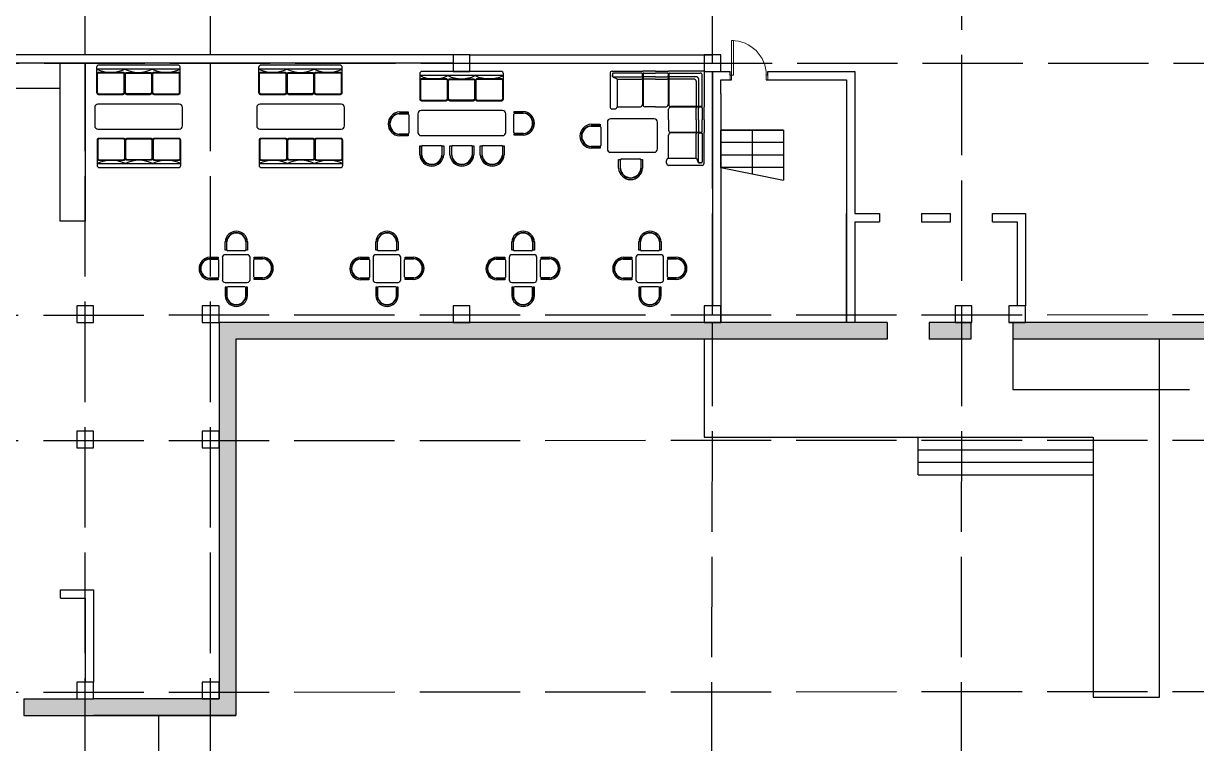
# Model space of a CAD drawing. Header units: millimetres. Extents: x -1544140 to 7445918, y -1294905 to 2019878.
# Drawn here: x 118922 to 146971, y 174240 to 191454 of the extents above; entities that cross this region are included whole.
import ezdxf

# ---------------------------------------------------------------- set-up
doc = ezdxf.new("R2010")
doc.units = ezdxf.units.MM
doc.header["$MEASUREMENT"] = 0
doc.linetypes.add('ACAD_ISO02W100', pattern=[15, 12, -3])
doc.layers.add('JA_Building Outline', color=7, linetype='Continuous', lineweight=5)

msp = doc.modelspace()

# ---------------------------------------------------------------- hatches: boundary and pattern name
at = {"true_color": 0x636466, "transparency": 33554687}
h = msp.add_hatch(color=251, dxfattribs=at)
h.dxf.hatch_style = 1
h.paths.add_polyline_path([(147385.5, 230107.1), (141380.1, 230107.1), (141379.9, 229707.1), (147385.4, 229707.1)])
h.paths.add_polyline_path([(153369.4, 230107.1), (147385.5, 230107.1), (147385.4, 229707.1), (153369.1, 229707.1)])
h.paths.add_polyline_path([(159397.7, 230107.1), (153369.4, 230107.1), (153369.1, 229707.1), (159397.7, 229707.1)])
h.paths.add_polyline_path([(165397.7, 230107.1), (159397.7, 230107.1), (159397.7, 229707.1), (165397.7, 229707.1)])
h.paths.add_polyline_path([(171397.7, 230107.1), (165397.7, 230107.1), (165397.7, 229707.1), (171397.7, 229707.1)])
h.paths.add_polyline_path([(165397.7, 208307.1), (159597.7, 208307.1), (159597.7, 196707.1), (165397.7, 196707.1), (165397.7, 197107.1), (159997.7, 197107.1), (159997.7, 207907.1), (165397.7, 207907.1)])
h.paths.add_polyline_path([(171397.7, 208307.1), (165397.7, 208307.1), (165397.7, 207907.1), (171397.7, 207907.1)])
h.paths.add_polyline_path([(165397.7, 163307.1), (153316, 163307.1), (153315.7, 162907.1), (165397.7, 162907.1)])
h.paths.add_polyline_path([(153197.7, 184307.1), (147369.8, 184307.1), (147369.7, 183907.1), (152797.7, 183907.1), (152797.7, 162907.1), (153315.7, 162907.1), (153316, 163307.1), (153197.7, 163307.1)])
h.paths.add_polyline_path([(147369.8, 184307.1), (142575.3, 184307.1), (142575.3, 183907.1), (147369.7, 183907.1)])
h.paths.add_polyline_path([(165997.7, 190959.2), (165597.7, 190959.2), (165597.7, 163307.1), (165397.7, 163307.1), (165397.7, 162907.1), (165997.7, 162907.1)])
h.paths.add_polyline_path([(165597.7, 191859.2), (165997.7, 191859.2), (165997.7, 197107.1), (165397.7, 197107.1), (165397.7, 196707.1), (165597.7, 196707.1)])
h.paths.add_polyline_path([(180461.7, 229707.1), (180461.7, 230107.1), (171397.7, 230107.1), (171397.7, 229707.1)])
h.paths.add_polyline_path([(181361.7, 230107.1), (181361.7, 229707.1), (183597.7, 229707.1), (183597.7, 208307.1), (171397.7, 208307.1), (171397.7, 207907.1), (183997.7, 207907.1), (183997.7, 230107.1)])
h.paths.add_polyline_path([(131135.5, 266107.1), (131135.5, 265707.1), (135597.7, 265707.1), (135597.8, 229707.1), (141379.9, 229707.1), (141380.1, 230107.1), (135997.8, 230107.1), (135997.7, 266107.1)])
h.paths.add_polyline_path([(130235.5, 265707.1), (130235.5, 266107.1), (113797.7, 266107.1), (113797.7, 229462.1), (114197.7, 229462.4), (114197.7, 265707.1)])
h = msp.add_hatch(color=251, dxfattribs=at)
h.dxf.hatch_style = 1
h.paths.add_polyline_path([(114197.7, 229462.4), (113797.7, 229462.1), (113797.7, 217507.1), (114197.7, 217507.1)])
h.paths.add_polyline_path([(114197.7, 217507.1), (113797.7, 217507.1), (113797.7, 207907.1), (114392.9, 207907.1), (114393, 208307.1), (114197.7, 208307.1)])
h.paths.add_polyline_path([(114392.1, 197107.1), (105397.7, 197107.1), (105397.7, 196707.1), (114392, 196707.1)])
h.paths.add_polyline_path([(96397.7, 197107.1), (90369, 197107.1), (90368.8, 196707.1), (96397.7, 196707.1), (96397.7, 196707.8)])
h.paths.add_polyline_path([(105397.7, 197107.1), (96397.7, 197107.1), (96397.7, 196707.1), (105397.7, 196707.1)])
h.paths.add_polyline_path([(90369, 197107.1), (89797.7, 197107.1), (89797.7, 196507.1), (90197.7, 196507.1), (90197.7, 196707.1), (90368.8, 196707.1)])
h.paths.add_polyline_path([(90197.7, 190502.8), (89797.7, 190502.8), (89797.7, 189890.1), (89797.7, 184472.6), (90197.7, 184472.7)])
h.paths.add_polyline_path([(96397.7, 184307.1), (90363.6, 184307.1), (90363.4, 183907.1), (96397.7, 183907.1)])
h.paths.add_polyline_path([(90363.6, 184307.1), (90197.7, 184307.1), (90197.7, 184472.7), (89797.7, 184472.6), (89797.7, 183907.1), (90363.4, 183907.1)])
h.paths.add_polyline_path([(105397.7, 184307.1), (105197.7, 184307.1), (105197.7, 184307.1), (96397.7, 184307.1), (96397.7, 183907.1), (105197.7, 183907.1), (105397.7, 183907.1)])
h.paths.add_polyline_path([(114197.7, 184307.1), (105597.7, 184307.1), (105397.7, 184307.1), (105397.7, 183907.1), (113797.7, 183907.1), (113797.7, 181481.5), (114197.7, 181481.7)])
h.paths.add_polyline_path([(114197.7, 181481.7), (113797.7, 181481.5), (113797.7, 175463.7), (114197.7, 175463.9)])
h.paths.add_polyline_path([(120397.7, 175307.1), (118929.5, 175307.1), (118929.5, 174907.1), (120397.7, 174907.1)])
h.paths.add_polyline_path([(118029.5, 175307.1), (114390.3, 175307.1), (114390.2, 174907.1), (118029.5, 174907.1)])
h.paths.add_polyline_path([(114197.7, 175463.9), (113797.7, 175463.7), (113797.7, 174907.1), (114390.2, 174907.1), (114390.3, 175307.1), (114197.7, 175307.1)])
h.paths.add_polyline_path([(123997.7, 175470), (123597.7, 175469.8), (123597.7, 175307.1), (123397.7, 175307.1), (123397.7, 174907.1), (123997.7, 174907.1)])
h.paths.add_polyline_path([(123397.7, 175307.1), (120397.7, 175307.1), (120397.7, 174907.1), (123397.7, 174907.1)])
h.paths.add_polyline_path([(123997.7, 181485.3), (123597.7, 181485.1), (123597.7, 175469.8), (123997.7, 175470)])
h.paths.add_polyline_path([(123997.7, 183907.1), (129397.7, 183907.1), (129397.7, 184307.1), (123597.7, 184307.1), (123597.7, 181485.1), (123997.7, 181485.3)])
h.paths.add_polyline_path([(135397.9, 184296.3), (135397.9, 184307.1), (129397.7, 184307.1), (129397.7, 183907.1), (135397.3, 183907.1)])
h.paths.add_polyline_path([(139575.3, 184307.1), (135397.9, 184307.1), (135397.3, 183907.1), (139575.3, 183907.1)])
h.paths.add_polyline_path([(141357.3, 184307.1), (141213.9, 184307.1), (140575.3, 184307.1), (140575.3, 183907.1), (141357.1, 183907.1)])
h.paths.add_polyline_path([(141575.3, 184307.1), (141357.3, 184307.1), (141357.1, 183907.1), (141575.3, 183907.1)])
h.paths.add_polyline_path([(89797.7, 191860.5), (90197.7, 191860.5), (90197.7, 196507.1), (89797.7, 196507.1)])
h.paths.add_polyline_path([(90197.7, 190960.5), (89797.7, 190960.5), (89797.7, 190502.8), (90197.7, 190502.8)])
h.paths.add_polyline_path([(114727, 207907.1), (114727, 208307.1), (114393, 208307.1), (114392.9, 207907.1)])
h.paths.add_polyline_path([(115627, 208307.1), (115627, 207907.1), (119797.7, 207907.1), (119797.7, 197107.1), (114392.1, 197107.1), (114392, 196707.1), (120197.7, 196707.1), (120197.7, 208307.1)])

# ---------------------------------------------------------------- linework, layer by layer
at = {"color": 9, "linetype": 'ACAD_ISO02W100', "ltscale": 200, "true_color": 0xc4c4c5}
for p, q in [((120397.7, 190707.1), (120397.7, 265707.1)), ((135397.9, 184507.1), (135397.7, 265707.1)), ((141338.4, 146303.5), (141397.7, 265507.1)), ((123397.7, 190707.1), (123397.7, 217507.1)), ((107421.1, 190503.6), (147397.7, 190505.5)), ((120397.7, 146403.5), (120397.7, 190507.1)), ((123397.7, 146403.5), (123397.7, 190507.1)), ((74397.7, 184466.9), (183397.7, 184507.1)), ((135334.6, 146303.5), (135397.9, 184307.1)), ((74397.7, 181467), (183397.7, 181507.1)), ((74398.1, 175439.1), (183397.7, 175507.1))]:
    msp.add_line(p, q, dxfattribs=at)
for p, q in [((129197.7, 190707.1), (114597.7, 190707.1)), ((129197.7, 190507.1), (114597.7, 190507.1)), ((129597.7, 190707.1), (135397.9, 190707.2)), ((129597.7, 190507.1), (135197.9, 190507.2)), ((135397.9, 190306.4), (135397.9, 190306.4)), ((135398, 189775.4), (135397.9, 190306.4)), ((135597.9, 190306.4), (135817.6, 190306.5)), ((135817.6, 190219.7), (135817.6, 190306.5)), ((136717.9, 190306.7), (138352.6, 190307.1)), ((136717.9, 190219.7), (136717.9, 190306.7)), ((138352.6, 190307.1), (138798, 190307.1)), ((138798, 190307.1), (138798, 189091.1)), ((135598, 190107.1), (135853.6, 190107.1)), ((135598, 189775.4), (135598, 190107.1)), ((136681.9, 190107.1), (138352.6, 190107.1)), ((138352.6, 190107.1), (138598, 190107.1)), ((138598, 190107.1), (138598, 189091.1)), ((135398, 189775.4), (135398, 184707.1)), ((135598, 189775.4), (135598, 184307.1)), ((138598, 189091.1), (138598, 184307.1)), ((138798, 189091.1), (138798, 186913.6)), ((137098, 188907.1), (135598, 188907.1)), ((135598, 188007.1), (135598, 188907.1)), ((135598, 188907.1), (137098, 188907.1)), ((136348, 188907.1), (136348, 187857.1)), ((137098, 188907.1), (137098, 187707.1)), ((137098, 188607.1), (135598, 188607.1)), ((137098, 188307.1), (135598, 188307.1)), ((137098, 188007.1), (135598, 188007.1)), ((135598, 188007.1), (137098, 187707.1)), ((138598, 184307.1), (138598, 186913.6)), ((138798, 186913.6), (139393.7, 186913.6)), ((139393.7, 186913.6), (139393.7, 186713.6)), ((140393.7, 186913.6), (141089.1, 186913.6)), ((140393.7, 186913.6), (140393.7, 186713.6)), ((141089.1, 186713.6), (141089.1, 186913.6)), ((142089.1, 186913.6), (142882.1, 186913.6)), ((142089.1, 186713.6), (142089.1, 186913.6)), ((142882.1, 186913.6), (142882.1, 184707.1)), ((138798, 186713.6), (139393.7, 186713.6)), ((138798, 186713.6), (138798, 184307.1)), ((140393.7, 186713.6), (141089.1, 186713.6)), ((142089.1, 186713.6), (142682.1, 186713.6)), ((142682.1, 186713.6), (142682.1, 184707.1)), ((139575.3, 184307.1), (139575.3, 183907.1)), ((140575.3, 184307.1), (140575.3, 183907.1)), ((141213.9, 184307.1), (141597.7, 184307.1)), ((141575.3, 184307.1), (141575.3, 183907.1)), ((142575.3, 184307.1), (142575.3, 183907.1)), ((135198, 183907.1), (135198, 181564.7)), ((142575.3, 183907.1), (142575.3, 182707.1)), ((146084.4, 175346.5), (146084.4, 183907.1)), ((142575.3, 182707.1), (146806.2, 182707.1)), ((135198, 181564.7), (144502.9, 181564.7)), ((140316.7, 181564.7), (144502.9, 181564.7)), ((140316.7, 180664.7), (140316.7, 181564.7)), ((144502.9, 181564.7), (144502.9, 175346.5)), ((140316.7, 181264.7), (144502.9, 181264.7)), ((140316.7, 180964.7), (144502.9, 180964.7)), ((140316.7, 180664.7), (144502.9, 180664.7)), ((119804.7, 177713.6), (119804.7, 177913.6)), ((119804.7, 177913.6), (120597.7, 177913.6)), ((120597.7, 177913.6), (120597.7, 175707.1)), ((119804.7, 177713.6), (120397.7, 177713.6)), ((120397.7, 177713.6), (120397.7, 175707.1)), ((118929.5, 175307.1), (118929.5, 174907.1)), ((118929.5, 175307.1), (120197.7, 175307.1)), ((144502.9, 175346.5), (146084.4, 175346.5)), ((118929.5, 174907.1), (123997.7, 174907.1)), ((118929.5, 174907.1), (120597.7, 174907.1)), ((122161.8, 166346.5), (122161.8, 174907.1))]:
    msp.add_line(p, q)
at = {"color": 165, "ltscale": 5, "true_color": 0x5e67af}
for p, q in [((132946.5, 190263.2), (132946.5, 189463.2)), ((132996.5, 190313.2), (133729.2, 190313.2)), ((133007.9, 190198.5), (133007.9, 190223.5)), ((133722.2, 190248.5), (133722.2, 189513.2)), ((134036.5, 190313.2), (133729.2, 190313.2)), ((133736.2, 190248.5), (133736.2, 189513.2)), ((134036.5, 190313.2), (134343.9, 190313.2)), ((134336.9, 190248.5), (134336.9, 189513.2)), ((135197.9, 190313.2), (134343.9, 190313.2)), ((134350.9, 190248.5), (134350.9, 189513.2)), ((135197.9, 190313.2), (135197.9, 189459.1)), ((133114.3, 190124), (133114.3, 189463.2)), ((132996.5, 189413.2), (133064.3, 189413.2)), ((133114.3, 189463.2), (133672.2, 189463.2)), ((134036.5, 189463.2), (133786.2, 189463.2)), ((134036.5, 189463.2), (134286.9, 189463.2)), ((134347.9, 189151.8), (134347.9, 189402.1)), ((135133.3, 189466.1), (134397.9, 189466.1)), ((135133.3, 189452.1), (134397.9, 189452.1)), ((135197.9, 189151.8), (135197.9, 189459.1)), ((134347.9, 189151.8), (134347.9, 188901.4)), ((135197.9, 189151.8), (135197.9, 188844.4)), ((134347.9, 188229.6), (134347.9, 188787.4)), ((135133.3, 188851.4), (134397.9, 188851.4)), ((135133.3, 188837.4), (134397.9, 188837.4)), ((135197.9, 188111.8), (135197.9, 188844.4)), ((135008.8, 188229.6), (134347.9, 188229.6)), ((134297.9, 188111.8), (134297.9, 188179.6)), ((135147.9, 188061.8), (134347.9, 188061.8)), ((135083.3, 188123.2), (135108.3, 188123.2))]:
    msp.add_line(p, q, dxfattribs=at)
at = {"color": 165, "true_color": 0x5e67af}
for p, q in [((133007.9, 190248.5), (133007.9, 190198.5)), ((133709.2, 190268.5), (133027.9, 190268.5)), ((133027.9, 190178.5), (133702.2, 190178.5)), ((133722.2, 190198.5), (133722.2, 190248.5)), ((133722.2, 190198.5), (133722.2, 190248.5)), ((133749.2, 190268.5), (134036.5, 190268.5)), ((134036.5, 190178.5), (133756.2, 190178.5)), ((134323.9, 190268.5), (134036.5, 190268.5)), ((134036.5, 190178.5), (134316.9, 190178.5)), ((134350.9, 190198.5), (134350.9, 190248.5)), ((134350.9, 190198.5), (134350.9, 190248.5)), ((134363.9, 190268.5), (135103.3, 190268.5)), ((135013.3, 190178.5), (134370.9, 190178.5)), ((135153.3, 189479.1), (135153.3, 190218.5)), ((133114.3, 190124), (133702.2, 190124)), ((134036.5, 190124), (133756.2, 190124)), ((134036.5, 190124), (134316.9, 190124)), ((134958.8, 190124), (134370.9, 190124)), ((135008.8, 190074), (135008.8, 189486.1)), ((135063.3, 190128.5), (135063.3, 189486.1)), ((120625.8, 189447.1), (120625.8, 189003.9)), ((122647.4, 189525.5), (120704.2, 189525.5)), ((122725.8, 189003.9), (122725.8, 189447.1)), ((124499.7, 189447.1), (124499.7, 189003.9)), ((126521.3, 189525.5), (124578.2, 189525.5)), ((126599.7, 189003.9), (126599.7, 189447.1)), ((127912.2, 189338.6), (128124.3, 189338.6)), ((128124.3, 189338.6), (128124.3, 189304.4)), ((130374.2, 189372.8), (128431.1, 189372.8)), ((130658.6, 189318.5), (130658.6, 189352.7)), ((130658.6, 189352.7), (130870.8, 189352.7)), ((135008.8, 189151.8), (135008.8, 189432.1)), ((135063.3, 189151.8), (135063.3, 189432.1)), ((135083.3, 189466.1), (135133.3, 189466.1)), ((135083.3, 189466.1), (135133.3, 189466.1)), ((135153.3, 189439.1), (135153.3, 189151.8)), ((127905.7, 189294.4), (128113.8, 189294.4)), ((128124.3, 189304.4), (127912.2, 189304.4)), ((128137.6, 189270.6), (128137.6, 188833.6)), ((128352.6, 189294.3), (128352.6, 188851.2)), ((130452.6, 188851.2), (130452.6, 189294.3)), ((130645.3, 188848.7), (130645.3, 189285.7)), ((130870.8, 189318.5), (130658.6, 189318.5)), ((130669.2, 189309.5), (130877.2, 189309.5)), ((132883.1, 189097), (132883.1, 188453.4)), ((134004.7, 189175.4), (132961.6, 189175.4)), ((134083.1, 188453.4), (134083.1, 189097)), ((135008.8, 189151.8), (135008.8, 188871.4)), ((135063.3, 189151.8), (135063.3, 188871.4)), ((135153.3, 188864.4), (135153.3, 189151.8)), ((120704.2, 188925.5), (122647.4, 188925.5)), ((124578.2, 188925.5), (126521.3, 188925.5)), ((128113.8, 188809.8), (127905.7, 188809.8)), ((127912.2, 188800.8), (128124.3, 188800.8)), ((128124.3, 188766.6), (127912.2, 188766.6)), ((128124.3, 188800.8), (128124.3, 188766.6)), ((128431.1, 188772.8), (130374.2, 188772.8)), ((130658.6, 188814.8), (130870.8, 188814.8)), ((130658.6, 188780.7), (130658.6, 188814.8)), ((130870.8, 188780.7), (130658.6, 188780.7)), ((130877.2, 188824.8), (130669.2, 188824.8)), ((132491.9, 188999.8), (132700, 188999.8)), ((132498.4, 189044), (132710.5, 189044)), ((132710.5, 189009.8), (132498.4, 189009.8)), ((132710.5, 189044), (132710.5, 189009.8)), ((132723.8, 188976), (132723.8, 188539)), ((135008.8, 188229.6), (135008.8, 188817.4)), ((135063.3, 188143.2), (135063.3, 188817.4)), ((135083.3, 188837.4), (135133.3, 188837.4)), ((135083.3, 188837.4), (135133.3, 188837.4)), ((135153.3, 188824.4), (135153.3, 188143.2)), ((128399.4, 188525.5), (128433.6, 188525.5)), ((128399.4, 188313.3), (128399.4, 188525.5)), ((128433.6, 188525.5), (128433.6, 188313.3)), ((128443.6, 188306.8), (128443.6, 188514.9)), ((128467.4, 188538.8), (128904.4, 188538.8)), ((128928.2, 188514.9), (128928.2, 188306.8)), ((128937.2, 188525.5), (128971.4, 188525.5)), ((128937.2, 188313.3), (128937.2, 188525.5)), ((128971.4, 188525.5), (128971.4, 188313.3)), ((129119.1, 188525.5), (129153.3, 188525.5)), ((129119.1, 188313.3), (129119.1, 188525.5)), ((129153.3, 188525.5), (129153.3, 188313.3)), ((129163.3, 188306.8), (129163.3, 188514.9)), ((129187.1, 188538.8), (129624.1, 188538.8)), ((129647.9, 188514.9), (129647.9, 188306.8)), ((129656.9, 188525.5), (129691.1, 188525.5)), ((129656.9, 188313.3), (129656.9, 188525.5)), ((129691.1, 188525.5), (129691.1, 188313.3)), ((129843.8, 188525.5), (129878, 188525.5)), ((129843.8, 188313.3), (129843.8, 188525.5)), ((129878, 188525.5), (129878, 188313.3)), ((129888, 188306.8), (129888, 188514.9)), ((129911.8, 188538.8), (130348.8, 188538.8)), ((130372.7, 188514.9), (130372.7, 188306.8)), ((130381.7, 188525.5), (130415.8, 188525.5)), ((130381.7, 188313.3), (130381.7, 188525.5)), ((130415.8, 188525.5), (130415.8, 188313.3)), ((132700, 188515.2), (132491.9, 188515.2)), ((132498.4, 188506.2), (132710.5, 188506.2)), ((132710.5, 188506.2), (132710.5, 188472)), ((132710.5, 188472), (132498.4, 188472)), ((132961.6, 188375), (134004.7, 188375)), ((133152.6, 188205.4), (133186.8, 188205.4)), ((133152.6, 187993.3), (133152.6, 188205.4)), ((133186.8, 188205.4), (133186.8, 187993.3)), ((133220.6, 188218.7), (133657.6, 188218.7)), ((133690.5, 188205.4), (133724.6, 188205.4)), ((133690.5, 187993.3), (133690.5, 188205.4)), ((133724.6, 188205.4), (133724.6, 187993.3)), ((133196.8, 187986.8), (133196.8, 188194.9)), ((133681.5, 188194.9), (133681.5, 187986.8)), ((135133.3, 188123.2), (135083.3, 188123.2)), ((123742.1, 186030.6), (123742.1, 186230.4)), ((123774.3, 186030.6), (123742.1, 186030.6)), ((123774.3, 186230.4), (123774.3, 186030.6)), ((123782.8, 186040.5), (123782.8, 186236.5)), ((124216.7, 186018.1), (123805.2, 186018.1)), ((124239.1, 186236.5), (124239.1, 186040.5)), ((124248.6, 186030.6), (124248.6, 186230.4)), ((124280.7, 186030.6), (124248.6, 186030.6)), ((124280.7, 186230.4), (124280.7, 186030.6)), ((127346.7, 186030.6), (127346.7, 186230.4)), ((127378.9, 186030.6), (127346.7, 186030.6)), ((127378.9, 186230.4), (127378.9, 186030.6)), ((127387.4, 186040.5), (127387.4, 186236.5)), ((127821.3, 186018.1), (127409.8, 186018.1)), ((127843.7, 186236.5), (127843.7, 186040.5)), ((127853.2, 186030.6), (127853.2, 186230.4)), ((127885.3, 186030.6), (127853.2, 186030.6)), ((127885.3, 186230.4), (127885.3, 186030.6)), ((130600, 186030.6), (130600, 186230.4)), ((130632.2, 186030.6), (130600, 186030.6)), ((130632.2, 186230.4), (130632.2, 186030.6)), ((130640.6, 186040.5), (130640.6, 186236.5)), ((131074.6, 186018.1), (130663.1, 186018.1)), ((131097, 186236.5), (131097, 186040.5)), ((131106.4, 186030.6), (131106.4, 186230.4)), ((131138.6, 186030.6), (131106.4, 186030.6)), ((131138.6, 186230.4), (131138.6, 186030.6)), ((133632, 186030.6), (133632, 186230.4)), ((133664.2, 186030.6), (133632, 186030.6)), ((133664.2, 186230.4), (133664.2, 186030.6)), ((133672.7, 186040.5), (133672.7, 186236.5)), ((134106.6, 186018.1), (133695.1, 186018.1)), ((134129, 186236.5), (134129, 186040.5)), ((134138.5, 186030.6), (134138.5, 186230.4)), ((134170.6, 186030.6), (134138.5, 186030.6)), ((134170.6, 186230.4), (134170.6, 186030.6)), ((123369.8, 185822), (123565.7, 185822)), ((123375.9, 185863.6), (123575.7, 185863.6)), ((123575.7, 185831.5), (123375.9, 185831.5)), ((123575.7, 185863.6), (123575.7, 185831.5)), ((123588.2, 185799.6), (123588.2, 185388.1)), ((123677.3, 185860.6), (123677.3, 185328.4)), ((124274.3, 185925.5), (123742.1, 185925.5)), ((124339.2, 185328.4), (124339.2, 185860.6)), ((124429.1, 185395.6), (124429.1, 185807.1)), ((124441.6, 185838.1), (124441.6, 185870.2)), ((124441.6, 185870.2), (124641.4, 185870.2)), ((124641.4, 185838.1), (124441.6, 185838.1)), ((124451.5, 185829.6), (124647.5, 185829.6)), ((126974.4, 185822), (127170.3, 185822)), ((126980.5, 185863.6), (127180.3, 185863.6)), ((127180.3, 185831.5), (126980.5, 185831.5)), ((127180.3, 185863.6), (127180.3, 185831.5)), ((127192.8, 185799.6), (127192.8, 185388.1)), ((127281.9, 185860.6), (127281.9, 185328.4)), ((127878.9, 185925.5), (127346.7, 185925.5)), ((127943.8, 185328.4), (127943.8, 185860.6)), ((128033.7, 185395.6), (128033.7, 185807.1)), ((128046.2, 185838.1), (128046.2, 185870.2)), ((128046.2, 185870.2), (128246, 185870.2)), ((128246, 185838.1), (128046.2, 185838.1)), ((128056.2, 185829.6), (128252.1, 185829.6)), ((130227.7, 185822), (130423.6, 185822)), ((130233.8, 185863.6), (130433.5, 185863.6)), ((130433.5, 185831.5), (130233.8, 185831.5)), ((130433.5, 185863.6), (130433.5, 185831.5)), ((130446, 185799.6), (130446, 185388.1)), ((130535.1, 185860.6), (130535.1, 185328.4)), ((131132.2, 185925.5), (130600, 185925.5)), ((131197.1, 185328.4), (131197.1, 185860.6)), ((131287, 185395.6), (131287, 185807.1)), ((131299.5, 185838.1), (131299.5, 185870.2)), ((131299.5, 185870.2), (131499.2, 185870.2)), ((131499.2, 185838.1), (131299.5, 185838.1)), ((131309.4, 185829.6), (131505.4, 185829.6)), ((133259.7, 185822), (133455.6, 185822)), ((133265.8, 185863.6), (133465.6, 185863.6)), ((133465.6, 185831.5), (133265.8, 185831.5)), ((133465.6, 185863.6), (133465.6, 185831.5)), ((133478, 185799.6), (133478, 185388.1)), ((133567.2, 185860.6), (133567.2, 185328.4)), ((134164.2, 185925.5), (133632, 185925.5)), ((134229.1, 185328.4), (134229.1, 185860.6)), ((134319, 185395.6), (134319, 185807.1)), ((134331.5, 185838.1), (134331.5, 185870.2)), ((134331.5, 185870.2), (134531.3, 185870.2)), ((134531.3, 185838.1), (134331.5, 185838.1)), ((134341.4, 185829.6), (134537.4, 185829.6)), ((123565.7, 185365.7), (123369.8, 185365.7)), ((123375.9, 185357.2), (123575.7, 185357.2)), ((123575.7, 185325), (123375.9, 185325)), ((123575.7, 185357.2), (123575.7, 185325)), ((123742.1, 185263.6), (124274.3, 185263.6)), ((123774.3, 185146.1), (123742.1, 185146.1)), ((123742.1, 185146.1), (123742.1, 184946.3)), ((123774.3, 184946.3), (123774.3, 185146.1)), ((123782.8, 185136.1), (123782.8, 184940.2)), ((124216.7, 185158.5), (123805.2, 185158.5)), ((124239.1, 184940.2), (124239.1, 185136.1)), ((124248.6, 185146.1), (124248.6, 184946.3)), ((124280.7, 185146.1), (124248.6, 185146.1)), ((124280.7, 184946.3), (124280.7, 185146.1)), ((124441.6, 185363.8), (124641.4, 185363.8)), ((124441.6, 185331.6), (124441.6, 185363.8)), ((124641.4, 185331.6), (124441.6, 185331.6)), ((124647.5, 185373.2), (124451.5, 185373.2)), ((127170.3, 185365.7), (126974.4, 185365.7)), ((126980.5, 185357.2), (127180.3, 185357.2)), ((127180.3, 185325), (126980.5, 185325)), ((127180.3, 185357.2), (127180.3, 185325)), ((127346.7, 185263.6), (127878.9, 185263.6)), ((127378.9, 185146.1), (127346.7, 185146.1)), ((127346.7, 185146.1), (127346.7, 184946.3)), ((127378.9, 184946.3), (127378.9, 185146.1)), ((127387.4, 185136.1), (127387.4, 184940.2)), ((127821.3, 185158.5), (127409.8, 185158.5)), ((127843.7, 184940.2), (127843.7, 185136.1)), ((127853.2, 185146.1), (127853.2, 184946.3)), ((127885.3, 185146.1), (127853.2, 185146.1)), ((127885.3, 184946.3), (127885.3, 185146.1)), ((128046.2, 185363.8), (128246, 185363.8)), ((128046.2, 185331.6), (128046.2, 185363.8)), ((128246, 185331.6), (128046.2, 185331.6)), ((128252.1, 185373.2), (128056.2, 185373.2)), ((130423.6, 185365.7), (130227.7, 185365.7)), ((130233.8, 185357.2), (130433.5, 185357.2)), ((130433.5, 185325), (130233.8, 185325)), ((130433.5, 185357.2), (130433.5, 185325)), ((130600, 185263.6), (131132.2, 185263.6)), ((130632.2, 185146.1), (130600, 185146.1)), ((130600, 185146.1), (130600, 184946.3)), ((130632.2, 184946.3), (130632.2, 185146.1)), ((130640.6, 185136.1), (130640.6, 184940.2)), ((131074.6, 185158.5), (130663.1, 185158.5)), ((131097, 184940.2), (131097, 185136.1)), ((131106.4, 185146.1), (131106.4, 184946.3)), ((131138.6, 185146.1), (131106.4, 185146.1)), ((131138.6, 184946.3), (131138.6, 185146.1)), ((131299.5, 185363.8), (131499.2, 185363.8)), ((131299.5, 185331.6), (131299.5, 185363.8)), ((131499.2, 185331.6), (131299.5, 185331.6)), ((131505.4, 185373.2), (131309.4, 185373.2)), ((133455.6, 185365.7), (133259.7, 185365.7)), ((133265.8, 185357.2), (133465.6, 185357.2)), ((133465.6, 185325), (133265.8, 185325)), ((133465.6, 185357.2), (133465.6, 185325)), ((133632, 185263.6), (134164.2, 185263.6)), ((133664.2, 185146.1), (133632, 185146.1)), ((133632, 185146.1), (133632, 184946.3)), ((133664.2, 184946.3), (133664.2, 185146.1)), ((133672.7, 185136.1), (133672.7, 184940.2)), ((134106.6, 185158.5), (133695.1, 185158.5)), ((134129, 184940.2), (134129, 185136.1)), ((134138.5, 185146.1), (134138.5, 184946.3)), ((134170.6, 185146.1), (134138.5, 185146.1)), ((134170.6, 184946.3), (134170.6, 185146.1)), ((134331.5, 185363.8), (134531.3, 185363.8)), ((134331.5, 185331.6), (134331.5, 185363.8)), ((134531.3, 185331.6), (134331.5, 185331.6)), ((134537.4, 185373.2), (134341.4, 185373.2))]:
    msp.add_line(p, q, dxfattribs=at)
at = {"color": 18, "true_color": 0x000000}
for p, q in [((135817.6, 190107.1), (135853.6, 190107.1)), ((136681.9, 190107.1), (136717.6, 190107.1))]:
    msp.add_line(p, q, dxfattribs=at)
for points in [[(165597.7, 190959.2), (165597.7, 163307.1), (153197.7, 163307.1), (153197.7, 184307.1), (142482.1, 184307.1)], [(165997.7, 190995.2), (165997.7, 162907.1), (152797.7, 162907.1), (152797.7, 183907.1), (142575.3, 183907.1)], [(114597.7, 190507.1), (114597.7, 189907.1), (119800.9, 189907.1), (119800.9, 190504.2)], [(135597.9, 190307.2), (135597.9, 190707.2), (135197.9, 190707.2), (135197.9, 190307.2), (135597.9, 190307.2)], [(135397.9, 190307.2), (135397.9, 184707.2)], [(135597.9, 190307.2), (135597.9, 190306.4)], [(139575.3, 184307.1), (123597.7, 184307.1), (123597.7, 175307.1), (120597.7, 175307.1)], [(141597.7, 184307.1), (140575.3, 184307.1)], [(139575.3, 183907.1), (123997.7, 183907.1), (123997.7, 174907.1), (120597.7, 174907.1)], [(141575.3, 183907.1), (140575.3, 183907.1)]]:
    msp.add_lwpolyline(points)
for points in [[(120397.7, 190507.1), (120397.7, 186730.4), (119800.9, 186730.4), (119800.9, 190507.1)], [(129197.7, 190307.1), (129597.7, 190307.1), (129597.7, 190707.1), (129197.7, 190707.1)], [(120197.7, 184307.1), (120597.7, 184307.1), (120597.7, 184707.1), (120197.7, 184707.1)], [(123197.7, 184307.1), (123597.7, 184307.1), (123597.7, 184707.1), (123197.7, 184707.1)], [(129197.7, 184307.1), (129597.7, 184307.1), (129597.7, 184707.1), (129197.7, 184707.1)], [(135198, 184307.1), (135598, 184307.1), (135598, 184707.1), (135198, 184707.1)], [(141197.7, 184307.1), (141597.7, 184307.1), (141597.7, 184707.1), (141197.7, 184707.1)], [(142482.1, 184307.1), (142882.1, 184307.1), (142882.1, 184707.1), (142482.1, 184707.1)], [(120197.7, 181307.1), (120597.7, 181307.1), (120597.7, 181707.1), (120197.7, 181707.1)], [(123197.7, 181307.1), (123597.7, 181307.1), (123597.7, 181707.1), (123197.7, 181707.1)], [(120197.7, 175307.1), (120597.7, 175307.1), (120597.7, 175707.1), (120197.7, 175707.1)], [(123197.7, 175307.1), (123597.7, 175307.1), (123597.7, 175707.1), (123197.7, 175707.1)]]:
    msp.add_lwpolyline(points, close=True)
at = {"color": 165, "ltscale": 0.03, "true_color": 0x5e67af}
for points in [[(122036.4, 189759.9), (122630.9, 189759.9, 0.4142136), (122670.9, 189799.9), (122670.9, 190399.9, 0.4142136), (122610.9, 190459.9), (120730.9, 190459.9, 0.4142136), (120670.9, 190399.9), (120670.9, 189799.9, 0.4142136), (120710.9, 189759.9), (121305.4, 189759.9, 0.4142136), (121345.4, 189799.9, -1), (121346.4, 189799.9, 0.4142136), (121386.4, 189759.9), (121955.4, 189759.9, 0.4142136), (121995.4, 189799.9, -1), (121996.4, 189799.9, 0.4142136)], [(125910.3, 189759.9), (126504.8, 189759.9, 0.4142136), (126544.8, 189799.9), (126544.8, 190399.9, 0.4142136), (126484.8, 190459.9), (124604.8, 190459.9, 0.4142136), (124544.8, 190399.9), (124544.8, 189799.9, 0.4142136), (124584.8, 189759.9), (125179.3, 189759.9, 0.4142136), (125219.3, 189799.9, -1), (125220.3, 189799.9, 0.4142136), (125260.3, 189759.9), (125829.3, 189759.9, 0.4142136), (125869.3, 189799.9, -1), (125870.3, 189799.9, 0.4142136)], [(129763.2, 189607.1), (130357.7, 189607.1, 0.4142136), (130397.7, 189647.1), (130397.7, 190247.1, 0.4142136), (130337.7, 190307.1), (128457.7, 190307.1, 0.4142136), (128397.7, 190247.1), (128397.7, 189647.1, 0.4142136), (128437.7, 189607.1), (129032.2, 189607.1, 0.4142136), (129072.2, 189647.1, -1), (129073.2, 189647.1, 0.4142136), (129113.2, 189607.1), (129682.2, 189607.1, 0.4142136), (129722.2, 189647.1, -1), (129723.2, 189647.1, 0.4142136)], [(121317.8, 188707.4), (120723.2, 188707.4, 0.4142136), (120683.2, 188667.4), (120683.2, 188067.4, 0.4142136), (120743.2, 188007.4), (122623.2, 188007.4, 0.4142136), (122683.2, 188067.4), (122683.2, 188667.4, 0.4142136), (122643.2, 188707.4), (122048.7, 188707.4, 0.4142136), (122008.7, 188667.4, -1), (122007.8, 188667.4, 0.4142136), (121967.8, 188707.4), (121398.7, 188707.4, 0.4142136), (121358.7, 188667.4, -1), (121357.8, 188667.4, 0.4142136)], [(125191.7, 188707.4), (124597.2, 188707.4, 0.4142136), (124557.2, 188667.4), (124557.2, 188067.4, 0.4142136), (124617.2, 188007.4), (126497.2, 188007.4, 0.4142136), (126557.2, 188067.4), (126557.2, 188667.4, 0.4142136), (126517.2, 188707.4), (125922.7, 188707.4, 0.4142136), (125882.7, 188667.4, -1), (125881.7, 188667.4, 0.4142136), (125841.7, 188707.4), (125272.7, 188707.4, 0.4142136), (125232.7, 188667.4, -1), (125231.7, 188667.4, 0.4142136)]]:
    msp.add_lwpolyline(points, format="xyb", close=True, dxfattribs=at)
at = {"color": 165, "true_color": 0x5e67af}
for points in [[(122670.9, 190359.9), (120670.9, 190359.9)], [(126544.8, 190359.9), (124544.8, 190359.9)], [(130397.7, 190207.1), (128397.7, 190207.1)], [(120683.2, 188107.4), (122683.2, 188107.4)], [(124557.2, 188107.4), (126557.2, 188107.4)]]:
    msp.add_lwpolyline(points, dxfattribs=at)
for points in [[(121345.9, 189809.9), (121345.9, 190234.9, 0.4142136), (121295.9, 190284.9), (120720.9, 190284.9, 0.4142136), (120670.9, 190234.9), (120670.9, 189809.9, 0.4142136), (120720.9, 189759.9), (121295.9, 189759.9, 0.4142136)], [(121330.9, 189809.9), (121330.9, 190234.9, 0.4142136), (121295.9, 190269.9), (120720.9, 190269.9, 0.4142136), (120685.9, 190234.9), (120685.9, 189809.9, 0.4142136), (120720.9, 189774.9), (121295.9, 189774.9, 0.4142136)], [(121345.9, 189809.9), (121345.9, 190234.9, -0.4142136), (121395.9, 190284.9), (121945.9, 190284.9, -0.4142136), (121995.9, 190234.9), (121995.9, 189809.9, -0.4142136), (121945.9, 189759.9), (121395.9, 189759.9, -0.4142136)], [(121360.9, 189809.9), (121360.9, 190234.9, -0.4142136), (121395.9, 190269.9), (121945.9, 190269.9, -0.4142136), (121980.9, 190234.9), (121980.9, 189809.9, -0.4142136), (121945.9, 189774.9), (121395.9, 189774.9, -0.4142136)], [(122670.9, 189809.9), (122670.9, 190234.9, 0.4142136), (122620.9, 190284.9), (122045.9, 190284.9, 0.4142136), (121995.9, 190234.9), (121995.9, 189809.9, 0.4142136), (122045.9, 189759.9), (122620.9, 189759.9, 0.4142136)], [(122655.9, 189809.9), (122655.9, 190234.9, 0.4142136), (122620.9, 190269.9), (122045.9, 190269.9, 0.4142136), (122010.9, 190234.9), (122010.9, 189809.9, 0.4142136), (122045.9, 189774.9), (122620.9, 189774.9, 0.4142136)], [(125219.8, 189809.9), (125219.8, 190234.9, 0.4142136), (125169.8, 190284.9), (124594.8, 190284.9, 0.4142136), (124544.8, 190234.9), (124544.8, 189809.9, 0.4142136), (124594.8, 189759.9), (125169.8, 189759.9, 0.4142136)], [(125204.8, 189809.9), (125204.8, 190234.9, 0.4142136), (125169.8, 190269.9), (124594.8, 190269.9, 0.4142136), (124559.8, 190234.9), (124559.8, 189809.9, 0.4142136), (124594.8, 189774.9), (125169.8, 189774.9, 0.4142136)], [(125219.8, 189809.9), (125219.8, 190234.9, -0.4142136), (125269.8, 190284.9), (125819.8, 190284.9, -0.4142136), (125869.8, 190234.9), (125869.8, 189809.9, -0.4142136), (125819.8, 189759.9), (125269.8, 189759.9, -0.4142136)], [(125234.8, 189809.9), (125234.8, 190234.9, -0.4142136), (125269.8, 190269.9), (125819.8, 190269.9, -0.4142136), (125854.8, 190234.9), (125854.8, 189809.9, -0.4142136), (125819.8, 189774.9), (125269.8, 189774.9, -0.4142136)], [(126544.8, 189809.9), (126544.8, 190234.9, 0.4142136), (126494.8, 190284.9), (125919.8, 190284.9, 0.4142136), (125869.8, 190234.9), (125869.8, 189809.9, 0.4142136), (125919.8, 189759.9), (126494.8, 189759.9, 0.4142136)], [(126529.8, 189809.9), (126529.8, 190234.9, 0.4142136), (126494.8, 190269.9), (125919.8, 190269.9, 0.4142136), (125884.8, 190234.9), (125884.8, 189809.9, 0.4142136), (125919.8, 189774.9), (126494.8, 189774.9, 0.4142136)], [(129072.7, 189657.1), (129072.7, 190082.1, 0.4142136), (129022.7, 190132.1), (128447.7, 190132.1, 0.4142136), (128397.7, 190082.1), (128397.7, 189657.1, 0.4142136), (128447.7, 189607.1), (129022.7, 189607.1, 0.4142136)], [(129057.7, 189657.1), (129057.7, 190082.1, 0.4142136), (129022.7, 190117.1), (128447.7, 190117.1, 0.4142136), (128412.7, 190082.1), (128412.7, 189657.1, 0.4142136), (128447.7, 189622.1), (129022.7, 189622.1, 0.4142136)], [(129072.7, 189657.1), (129072.7, 190082.1, -0.4142136), (129122.7, 190132.1), (129672.7, 190132.1, -0.4142136), (129722.7, 190082.1), (129722.7, 189657.1, -0.4142136), (129672.7, 189607.1), (129122.7, 189607.1, -0.4142136)], [(129087.7, 189657.1), (129087.7, 190082.1, -0.4142136), (129122.7, 190117.1), (129672.7, 190117.1, -0.4142136), (129707.7, 190082.1), (129707.7, 189657.1, -0.4142136), (129672.7, 189622.1), (129122.7, 189622.1, -0.4142136)], [(130397.7, 189657.1), (130397.7, 190082.1, 0.4142136), (130347.7, 190132.1), (129772.7, 190132.1, 0.4142136), (129722.7, 190082.1), (129722.7, 189657.1, 0.4142136), (129772.7, 189607.1), (130347.7, 189607.1, 0.4142136)], [(130382.7, 189657.1), (130382.7, 190082.1, 0.4142136), (130347.7, 190117.1), (129772.7, 190117.1, 0.4142136), (129737.7, 190082.1), (129737.7, 189657.1, 0.4142136), (129772.7, 189622.1), (130347.7, 189622.1, 0.4142136)], [(120683.2, 188657.4), (120683.2, 188232.4, 0.4142136), (120733.2, 188182.4), (121308.2, 188182.4, 0.4142136), (121358.2, 188232.4), (121358.2, 188657.4, 0.4142136), (121308.2, 188707.4), (120733.2, 188707.4, 0.4142136)], [(120698.2, 188657.4), (120698.2, 188232.4, 0.4142136), (120733.2, 188197.4), (121308.2, 188197.4, 0.4142136), (121343.2, 188232.4), (121343.2, 188657.4, 0.4142136), (121308.2, 188692.4), (120733.2, 188692.4, 0.4142136)], [(122008.2, 188657.4), (122008.2, 188232.4, -0.4142136), (121958.2, 188182.4), (121408.2, 188182.4, -0.4142136), (121358.2, 188232.4), (121358.2, 188657.4, -0.4142136), (121408.2, 188707.4), (121958.2, 188707.4, -0.4142136)], [(121993.2, 188657.4), (121993.2, 188232.4, -0.4142136), (121958.2, 188197.4), (121408.2, 188197.4, -0.4142136), (121373.2, 188232.4), (121373.2, 188657.4, -0.4142136), (121408.2, 188692.4), (121958.2, 188692.4, -0.4142136)], [(122008.2, 188657.4), (122008.2, 188232.4, 0.4142136), (122058.2, 188182.4), (122633.2, 188182.4, 0.4142136), (122683.2, 188232.4), (122683.2, 188657.4, 0.4142136), (122633.2, 188707.4), (122058.2, 188707.4, 0.4142136)], [(122023.2, 188657.4), (122023.2, 188232.4, 0.4142136), (122058.2, 188197.4), (122633.2, 188197.4, 0.4142136), (122668.2, 188232.4), (122668.2, 188657.4, 0.4142136), (122633.2, 188692.4), (122058.2, 188692.4, 0.4142136)], [(124557.2, 188657.4), (124557.2, 188232.4, 0.4142136), (124607.2, 188182.4), (125182.2, 188182.4, 0.4142136), (125232.2, 188232.4), (125232.2, 188657.4, 0.4142136), (125182.2, 188707.4), (124607.2, 188707.4, 0.4142136)], [(124572.2, 188657.4), (124572.2, 188232.4, 0.4142136), (124607.2, 188197.4), (125182.2, 188197.4, 0.4142136), (125217.2, 188232.4), (125217.2, 188657.4, 0.4142136), (125182.2, 188692.4), (124607.2, 188692.4, 0.4142136)], [(125882.2, 188657.4), (125882.2, 188232.4, -0.4142136), (125832.2, 188182.4), (125282.2, 188182.4, -0.4142136), (125232.2, 188232.4), (125232.2, 188657.4, -0.4142136), (125282.2, 188707.4), (125832.2, 188707.4, -0.4142136)], [(125867.2, 188657.4), (125867.2, 188232.4, -0.4142136), (125832.2, 188197.4), (125282.2, 188197.4, -0.4142136), (125247.2, 188232.4), (125247.2, 188657.4, -0.4142136), (125282.2, 188692.4), (125832.2, 188692.4, -0.4142136)], [(125882.2, 188657.4), (125882.2, 188232.4, 0.4142136), (125932.2, 188182.4), (126507.2, 188182.4, 0.4142136), (126557.2, 188232.4), (126557.2, 188657.4, 0.4142136), (126507.2, 188707.4), (125932.2, 188707.4, 0.4142136)], [(125897.2, 188657.4), (125897.2, 188232.4, 0.4142136), (125932.2, 188197.4), (126507.2, 188197.4, 0.4142136), (126542.2, 188232.4), (126542.2, 188657.4, 0.4142136), (126507.2, 188692.4), (125932.2, 188692.4, 0.4142136)]]:
    msp.add_lwpolyline(points, format="xyb", close=True, dxfattribs=at)
at = {"color": 165, "ltscale": 5, "true_color": 0x5e67af}
for points in [[(133114.3, 190124), (133110.7, 190126.7), (133107.2, 190129.3), (133103.7, 190131.7), (133100.3, 190134), (133097, 190136.1), (133093.7, 190138), (133090.6, 190139.8), (133087.5, 190141.4), (133084.4, 190142.9), (133081.5, 190144.2), (133078.6, 190145.4), (133075.8, 190146.4), (133072.9, 190147.4), (133070, 190148.4), (133067, 190149.5), (133063.8, 190150.6), (133060.6, 190151.7), (133057.3, 190152.9), (133053.8, 190154.1), (133050.3, 190155.4), (133046.6, 190156.7), (133042.9, 190158.1), (133039, 190159.5), (133035, 190161), (133031.2, 190162.6), (133027.6, 190164.5), (133024.3, 190166.7), (133021.3, 190169.1), (133018.6, 190171.8), (133016.2, 190174.8), (133014.1, 190178.1), (133012.3, 190181.6), (133010.8, 190185.4), (133009.5, 190189.5), (133008.6, 190193.9), (133007.9, 190198.5)], [(135008.8, 188229.6), (135011.5, 188226), (135014.1, 188222.4), (135016.5, 188218.9), (135018.7, 188215.5), (135020.8, 188212.2), (135022.8, 188209), (135024.6, 188205.8), (135026.2, 188202.7), (135027.7, 188199.7), (135029, 188196.7), (135030.2, 188193.8), (135031.2, 188191), (135032.2, 188188.2), (135033.2, 188185.2), (135034.2, 188182.2), (135035.3, 188179.1), (135036.5, 188175.8), (135037.7, 188172.5), (135038.9, 188169), (135040.2, 188165.5), (135041.5, 188161.8), (135042.9, 188158.1), (135044.3, 188154.2), (135045.8, 188150.3), (135047.4, 188146.4), (135049.3, 188142.8), (135051.5, 188139.5), (135053.9, 188136.5), (135056.6, 188133.8), (135059.6, 188131.4), (135062.9, 188129.3), (135066.4, 188127.5), (135070.2, 188126), (135074.3, 188124.8), (135078.7, 188123.8), (135083.3, 188123.2)]]:
    msp.add_lwpolyline(points, dxfattribs=at)
at = {"color": 165, "true_color": 0x5e67af}
for centre, radius, start, end in [((121008.4, 191072.4), 788.4, 244.65382, 295.34618), ((121670.9, 191022.4), 737.9, 243.869, 296.131), ((122333.4, 191080.7), 795.9, 244.91063, 295.08937), ((124882.3, 191072.4), 788.4, 244.65382, 295.34618), ((125544.8, 191022.4), 737.9, 243.869, 296.131), ((126207.3, 191080.7), 795.9, 244.91063, 295.08937), ((128735.2, 190919.6), 788.4, 244.65382, 295.34618), ((129397.7, 190869.6), 737.9, 243.869, 296.131), ((130060.2, 190928), 795.9, 244.91063, 295.08937), ((133027.9, 190248.5), 20, 90, 180), ((133027.9, 190198.5), 20, 180, 270), ((133702.2, 190248.5), 20, 0, 90), ((133702.2, 190198.5), 20, 270, 0), ((133756.2, 190248.5), 20, 90, 180), ((133756.2, 190198.5), 20, 180, 270), ((134316.9, 190248.5), 20, 0, 90), ((134316.9, 190198.5), 20, 270, 0), ((134370.9, 190248.5), 20, 90, 180), ((134370.9, 190198.5), 20, 180, 270), ((135013.3, 190128.5), 50, 44.54991, 90), ((135103.3, 190218.5), 50, 44.82124, 90), ((135103.3, 190218.5), 50, 0, 45.17876), ((133702.2, 190144), 20, 270, 0), ((133756.2, 190144), 20, 180, 270), ((134316.9, 190144), 20, 270, 0), ((134370.9, 190144), 20, 180, 270), ((134958.8, 190074), 50, 44.38557, 90), ((134958.8, 190074), 50, 0, 45.61443), ((135013.3, 190128.5), 50, 0, 45.45009), ((120704.2, 189447.1), 78.4, 90, 180), ((122647.4, 189447.1), 78.4, 0, 90), ((124578.2, 189447.1), 78.4, 90, 180), ((126521.3, 189447.1), 78.4, 0, 90), ((127927.6, 189052.6), 286.4, 93.09632, 266.90368), ((128431.1, 189294.3), 78.4, 90, 180), ((130374.2, 189294.3), 78.4, 0, 90), ((130855.3, 189066.7), 286.4, 273.09632, 86.90368), ((135028.8, 189486.1), 20, 180, 270), ((135028.8, 189432.1), 20, 90, 180), ((135083.3, 189486.1), 20, 180, 270), ((135083.3, 189432.1), 20, 90, 180), ((135133.3, 189486.1), 20, 270, 0), ((135133.3, 189432.1), 20, 0, 90), ((127927.7, 189052.6), 252.3, 93.5291, 266.4709), ((127929.5, 189052.1), 243.5, 95.62883, 264.37117), ((128113.8, 189270.6), 23.8, 0, 90), ((130669.2, 189285.7), 23.8, 90, 180), ((130855.2, 189066.7), 252.3, 273.5291, 86.4709), ((130853.4, 189067.2), 243.5, 275.62883, 84.37117), ((132961.6, 189097), 78.4, 90, 180), ((134004.7, 189097), 78.4, 0, 90), ((120704.2, 189003.9), 78.4, 180, 270), ((122647.4, 189003.9), 78.4, 270, 0), ((124578.2, 189003.9), 78.4, 180, 270), ((126521.3, 189003.9), 78.4, 270, 0), ((128113.8, 188833.6), 23.8, 270, 0), ((128431.1, 188851.2), 78.4, 180, 270), ((130374.2, 188851.2), 78.4, 270, 0), ((130669.2, 188848.7), 23.8, 180, 270), ((132513.8, 188758), 286.4, 93.09632, 266.90368), ((132513.9, 188758), 252.3, 93.5291, 266.4709), ((132515.8, 188757.5), 243.5, 95.62883, 264.37117), ((132700, 188976), 23.8, 0, 90), ((135028.8, 188871.4), 20, 180, 270), ((135028.8, 188817.4), 20, 90, 180), ((135083.3, 188871.4), 20, 180, 270), ((135083.3, 188817.4), 20, 90, 180), ((135133.3, 188871.4), 20, 270, 0), ((135133.3, 188817.4), 20, 0, 90), ((128467.4, 188514.9), 23.8, 90, 180), ((128904.4, 188514.9), 23.8, 0, 90), ((129187.1, 188514.9), 23.8, 90, 180), ((129624.1, 188514.9), 23.8, 0, 90), ((129911.8, 188514.9), 23.8, 90, 180), ((130348.8, 188514.9), 23.8, 0, 90), ((132700, 188539), 23.8, 270, 0), ((128685.4, 188328.8), 286.4, 183.09632, 356.90368), ((128685.4, 188328.9), 252.3, 183.5291, 356.4709), ((128685.9, 188330.7), 243.5, 185.62883, 354.37117), ((129405.1, 188328.8), 286.4, 183.09632, 356.90368), ((129405.1, 188328.9), 252.3, 183.5291, 356.4709), ((129405.6, 188330.7), 243.5, 185.62883, 354.37117), ((130129.8, 188328.8), 286.4, 183.09632, 356.90368), ((130129.8, 188328.9), 252.3, 183.5291, 356.4709), ((130130.3, 188330.7), 243.5, 185.62883, 354.37117), ((132961.6, 188453.4), 78.4, 180, 270), ((133220.6, 188194.9), 23.8, 90, 180), ((133657.6, 188194.9), 23.8, 0, 90), ((134004.7, 188453.4), 78.4, 270, 0), ((121020.7, 187386.6), 795.9, 64.91063, 115.08937), ((121683.2, 187444.9), 737.9, 63.869, 116.131), ((122345.7, 187394.9), 788.4, 64.65382, 115.34618), ((124894.7, 187386.6), 795.9, 64.91063, 115.08937), ((125557.2, 187444.9), 737.9, 63.869, 116.131), ((126219.7, 187394.9), 788.4, 64.65382, 115.34618), ((133438.6, 188008.7), 286.4, 183.09632, 356.90368), ((133438.6, 188008.8), 252.3, 183.5291, 356.4709), ((133439.1, 188010.7), 243.5, 185.62883, 354.37117), ((135083.3, 188143.2), 20, 180, 270), ((135133.3, 188143.2), 20, 270, 0), ((124011.4, 186215.8), 269.7, 3.09632, 176.90368), ((124011.4, 186215.7), 237.6, 3.5291, 176.4709), ((124011, 186214), 229.3, 5.62883, 174.37117), ((127616, 186215.8), 269.7, 3.09632, 176.90368), ((127616, 186215.7), 237.6, 3.5291, 176.4709), ((127615.6, 186214), 229.3, 5.62883, 174.37117), ((130869.3, 186215.8), 269.7, 3.09632, 176.90368), ((130869.3, 186215.7), 237.6, 3.5291, 176.4709), ((130868.8, 186214), 229.3, 5.62883, 174.37117), ((133901.3, 186215.8), 269.7, 3.09632, 176.90368), ((133901.3, 186215.7), 237.6, 3.5291, 176.4709), ((133900.8, 186214), 229.3, 5.62883, 174.37117), ((123805.2, 186040.5), 22.4, 180, 270), ((124216.7, 186040.5), 22.4, 270, 0), ((127409.8, 186040.5), 22.4, 180, 270), ((127821.3, 186040.5), 22.4, 270, 0), ((130663.1, 186040.5), 22.4, 180, 270), ((131074.6, 186040.5), 22.4, 270, 0), ((133695.1, 186040.5), 22.4, 180, 270), ((134106.6, 186040.5), 22.4, 270, 0), ((123390.5, 185594.3), 269.7, 93.09632, 266.90368), ((123390.5, 185594.3), 237.6, 93.5291, 266.4709), ((123392.3, 185593.9), 229.3, 95.62883, 264.37117), ((123565.7, 185799.6), 22.4, 0, 90), ((123742.1, 185860.6), 64.9, 90, 180), ((124274.3, 185860.6), 64.9, 0, 90), ((124451.5, 185807.1), 22.4, 90, 180), ((124626.8, 185600.9), 269.7, 273.09632, 86.90368), ((124626.8, 185600.9), 237.6, 273.5291, 86.4709), ((124625, 185601.4), 229.3, 275.62883, 84.37117), ((126995.1, 185594.3), 269.7, 93.09632, 266.90368), ((126995.1, 185594.3), 237.6, 93.5291, 266.4709), ((126996.9, 185593.9), 229.3, 95.62883, 264.37117), ((127170.3, 185799.6), 22.4, 0, 90), ((127346.7, 185860.6), 64.9, 90, 180), ((127878.9, 185860.6), 64.9, 0, 90), ((128056.2, 185807.1), 22.4, 90, 180), ((128231.4, 185600.9), 269.7, 273.09632, 86.90368), ((128231.4, 185600.9), 237.6, 273.5291, 86.4709), ((128229.6, 185601.4), 229.3, 275.62883, 84.37117), ((130248.3, 185594.3), 269.7, 93.09632, 266.90368), ((130248.4, 185594.3), 237.6, 93.5291, 266.4709), ((130250.1, 185593.9), 229.3, 95.62883, 264.37117), ((130423.6, 185799.6), 22.4, 0, 90), ((130600, 185860.6), 64.9, 90, 180), ((131132.2, 185860.6), 64.9, 0, 90), ((131309.4, 185807.1), 22.4, 90, 180), ((131484.7, 185600.9), 269.7, 273.09632, 86.90368), ((131484.6, 185600.9), 237.6, 273.5291, 86.4709), ((131482.9, 185601.4), 229.3, 275.62883, 84.37117), ((133280.4, 185594.3), 269.7, 93.09632, 266.90368), ((133280.4, 185594.3), 237.6, 93.5291, 266.4709), ((133282.2, 185593.9), 229.3, 95.62883, 264.37117), ((133455.6, 185799.6), 22.4, 0, 90), ((133632, 185860.6), 64.9, 90, 180), ((134164.2, 185860.6), 64.9, 0, 90), ((134341.4, 185807.1), 22.4, 90, 180), ((134516.7, 185600.9), 269.7, 273.09632, 86.90368), ((134516.6, 185600.9), 237.6, 273.5291, 86.4709), ((134514.9, 185601.4), 229.3, 275.62883, 84.37117), ((123565.7, 185388.1), 22.4, 270, 0), ((123742.1, 185328.4), 64.9, 180, 270), ((123805.2, 185136.1), 22.4, 90, 180), ((124216.7, 185136.1), 22.4, 0, 90), ((124274.3, 185328.4), 64.9, 270, 0), ((124451.5, 185395.6), 22.4, 180, 270), ((127170.3, 185388.1), 22.4, 270, 0), ((127346.7, 185328.4), 64.9, 180, 270), ((127409.8, 185136.1), 22.4, 90, 180), ((127821.3, 185136.1), 22.4, 0, 90), ((127878.9, 185328.4), 64.9, 270, 0), ((128056.2, 185395.6), 22.4, 180, 270), ((130423.6, 185388.1), 22.4, 270, 0), ((130600, 185328.4), 64.9, 180, 270), ((130663.1, 185136.1), 22.4, 90, 180), ((131074.6, 185136.1), 22.4, 0, 90), ((131132.2, 185328.4), 64.9, 270, 0), ((131309.4, 185395.6), 22.4, 180, 270), ((133455.6, 185388.1), 22.4, 270, 0), ((133632, 185328.4), 64.9, 180, 270), ((133695.1, 185136.1), 22.4, 90, 180), ((134106.6, 185136.1), 22.4, 0, 90), ((134164.2, 185328.4), 64.9, 270, 0), ((134341.4, 185395.6), 22.4, 180, 270), ((124011.4, 184960.8), 269.7, 183.09632, 356.90368), ((124011.4, 184960.9), 237.6, 183.5291, 356.4709), ((124011, 184962.7), 229.3, 185.62883, 354.37117), ((127616, 184960.8), 269.7, 183.09632, 356.90368), ((127616, 184960.9), 237.6, 183.5291, 356.4709), ((127615.6, 184962.7), 229.3, 185.62883, 354.37117), ((130869.3, 184960.8), 269.7, 183.09632, 356.90368), ((130869.3, 184960.9), 237.6, 183.5291, 356.4709), ((130868.8, 184962.7), 229.3, 185.62883, 354.37117), ((133901.3, 184960.8), 269.7, 183.09632, 356.90368), ((133901.3, 184960.9), 237.6, 183.5291, 356.4709), ((133900.8, 184962.7), 229.3, 185.62883, 354.37117)]:
    msp.add_arc(centre, radius, start, end, dxfattribs=at)
at = {"color": 165, "ltscale": 5, "true_color": 0x5e67af}
for centre, start, end in [((132996.5, 190263.2), 90, 180), ((132996.5, 189463.2), 180, 270), ((133064.3, 189463.2), 270, 0), ((133672.2, 189513.2), 270, 0), ((133786.2, 189513.2), 180, 270), ((134286.9, 189513.2), 270, 0), ((134397.9, 189402.1), 90, 180), ((134400.9, 189513.2), 180, 225.10658), ((134397.9, 189516.1), 224.89342, 270), ((134397.9, 188901.4), 180, 270), ((134397.9, 188787.4), 90, 180), ((134347.9, 188179.6), 90, 180), ((134347.9, 188111.8), 180, 270), ((135147.9, 188111.8), 270, 0)]:
    msp.add_arc(centre, 50, start, end, dxfattribs=at)
at = {"layer": 'JA_Building Outline', "color": 18, "lineweight": 0, "true_color": 0x000000}
for p, q in [((135853.6, 190219.7), (135817.6, 190219.7)), ((135817.6, 190219.7), (135817.6, 190107.1)), ((135853.6, 190107.1), (135853.6, 190219.7)), ((136717.9, 190219.7), (136681.9, 190219.7)), ((136681.9, 190219.7), (136681.9, 190107.1)), ((136717.9, 190107.1), (136717.9, 190219.7)), ((135817.6, 190107.1), (135853.6, 190107.1)), ((136681.9, 190107.1), (136717.9, 190107.1))]:
    msp.add_line(p, q, dxfattribs=at)
at = {"layer": 'JA_Building Outline', "color": 18, "lineweight": 5, "true_color": 0x000000}
for p, q in [((135853.6, 190219.7), (135853.6, 190107.1)), ((136681.9, 190219.7), (136681.9, 190107.1))]:
    msp.add_line(p, q, dxfattribs=at)
msp.add_lwpolyline([(135853.6, 190219.7), (135853.6, 191048), (135902.9, 191048), (135902.9, 190219.7)], close=True, dxfattribs=at)
msp.add_arc((135853, 190217.6), 829.5, 0, 90, dxfattribs=at)

doc.saveas('drawing.dxf')
